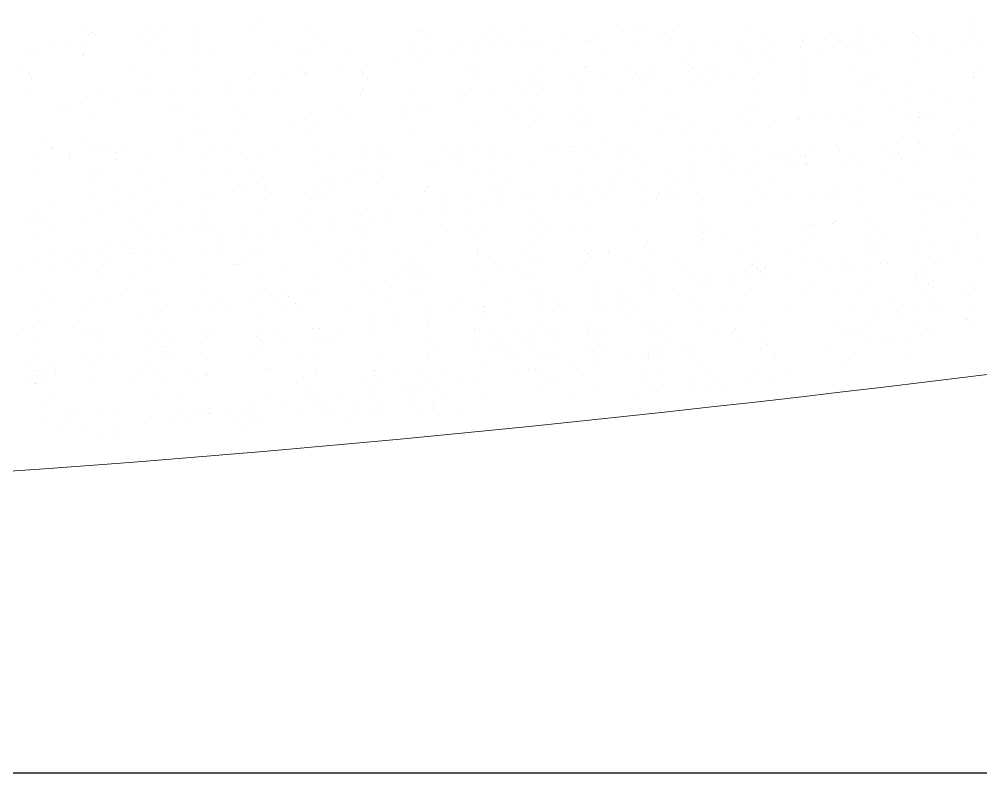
# Model space of a CAD drawing. Header units: millimetres. Extents: x -394 to 6212, y -2458 to 809.
# Drawn here: x 4874.55 to 4897.46, y -2280.17 to -2262.21 of the extents above; entities that cross this region are included whole.
import ezdxf

# ---------------------------------------------------------------- set-up
doc = ezdxf.new("R2010")
doc.units = ezdxf.units.MM
doc.layers.add('2', color=2, linetype='Continuous', lineweight=18, true_color=0xffff00)
doc.layers.add('LAYER2', color=2, linetype='Continuous', lineweight=25)

msp = doc.modelspace()

# ---------------------------------------------------------------- linework, layer by layer
at = {"layer": '2'}
for p, q in [((4880.20217, -2262.22268), (4880.20217, -2262.22268)), ((4890.28872, -2262.33391), (4890.28872, -2262.33391)), ((4897.21419, -2262.2576), (4897.21419, -2262.2576)), ((4897.22671, -2262.33858), (4897.22671, -2262.33858)), ((4876.11266, -2262.35961), (4876.11266, -2262.35961)), ((4876.29698, -2262.52851), (4876.29698, -2262.52851)), ((4877.61711, -2262.45728), (4877.61711, -2262.45728)), ((4878.03091, -2262.50853), (4878.03091, -2262.50853)), ((4878.84389, -2262.4015), (4878.84389, -2262.4015)), ((4880.17309, -2262.44803), (4880.17309, -2262.44803)), ((4881.46104, -2262.49446), (4881.46104, -2262.49446)), ((4881.67754, -2262.5457), (4881.67754, -2262.5457)), ((4884.07863, -2262.46107), (4884.07863, -2262.46107)), ((4884.17454, -2262.4824), (4884.17454, -2262.4824)), ((4885.87808, -2262.42814), (4885.87808, -2262.42814)), ((4886.63672, -2262.47334), (4886.63672, -2262.47334)), ((4888.95522, -2262.50947), (4888.95522, -2262.50947)), ((4889.33761, -2262.37603), (4889.33761, -2262.37603)), ((4889.47573, -2262.44094), (4889.47573, -2262.44094)), ((4889.93851, -2262.51655), (4889.93851, -2262.51655)), ((4891.9552, -2262.34264), (4891.9552, -2262.34264)), ((4893.93996, -2262.55093), (4893.93996, -2262.55093)), ((4894.51329, -2262.35491), (4894.51329, -2262.35491)), ((4895.86843, -2262.5174), (4895.86843, -2262.5174)), ((4897.2748, -2262.56418), (4897.2748, -2262.56418)), ((4875.65155, -2262.78028), (4875.65155, -2262.78028)), ((4876.15212, -2262.75588), (4876.15212, -2262.75588)), ((4876.20206, -2262.57949), (4876.20206, -2262.57949)), ((4877.5104, -2262.57706), (4877.5104, -2262.57706)), ((4877.63958, -2262.766), (4877.63958, -2262.766)), ((4877.80143, -2262.62618), (4877.80143, -2262.62618)), ((4878.76015, -2262.59176), (4878.76015, -2262.59176)), ((4878.7657, -2262.77462), (4878.7657, -2262.77462)), ((4880.75373, -2262.76034), (4880.75373, -2262.76034)), ((4881.87984, -2262.76896), (4881.87984, -2262.76896)), ((4883.86787, -2262.75468), (4883.86787, -2262.75468)), ((4884.35886, -2262.6513), (4884.35886, -2262.6513)), ((4884.99398, -2262.7633), (4884.99398, -2262.7633)), ((4885.43687, -2262.77918), (4885.43687, -2262.77918)), ((4885.67899, -2262.58007), (4885.67899, -2262.58007)), ((4885.86331, -2262.74897), (4885.86331, -2262.74897)), ((4886.0624, -2262.59703), (4886.0624, -2262.59703)), ((4886.78396, -2262.79532), (4886.78396, -2262.79532)), ((4886.98201, -2262.74902), (4886.98201, -2262.74902)), ((4887.59694, -2262.68829), (4887.59694, -2262.68829)), ((4888.05446, -2262.74579), (4888.05446, -2262.74579)), ((4888.10812, -2262.75764), (4888.10812, -2262.75764)), ((4888.23498, -2262.57082), (4888.23498, -2262.57082)), ((4889.73943, -2262.66849), (4889.73943, -2262.66849)), ((4890.09615, -2262.74336), (4890.09615, -2262.74336)), ((4890.61255, -2262.75806), (4890.61255, -2262.75806)), ((4891.22226, -2262.75198), (4891.22226, -2262.75198)), ((4892.23643, -2262.60519), (4892.23643, -2262.60519)), ((4892.42075, -2262.77409), (4892.42075, -2262.77409)), ((4893.21029, -2262.7377), (4893.21029, -2262.7377)), ((4893.31345, -2262.66075), (4893.31345, -2262.66075)), ((4893.74088, -2262.70286), (4893.74088, -2262.70286)), ((4894.12428, -2262.71982), (4894.12428, -2262.71982)), ((4894.33641, -2262.74632), (4894.33641, -2262.74632)), ((4894.50494, -2262.74771), (4894.50494, -2262.74771)), ((4894.53494, -2262.69296), (4894.53494, -2262.69296)), ((4895.05544, -2262.62443), (4895.05544, -2262.62443)), ((4895.91652, -2262.743), (4895.91652, -2262.743)), ((4895.93104, -2262.62737), (4895.93104, -2262.62737)), ((4896.29686, -2262.69361), (4896.29686, -2262.69361)), ((4896.32444, -2262.73204), (4896.32444, -2262.73204)), ((4897.12253, -2262.71432), (4897.12253, -2262.71432)), ((4897.45055, -2262.74066), (4897.45055, -2262.74066)), ((4874.81863, -2262.93144), (4874.81863, -2262.93144)), ((4875.33913, -2262.86291), (4875.33913, -2262.86291)), ((4878.75179, -2262.98456), (4878.75179, -2262.98456)), ((4881.36938, -2262.95117), (4881.36938, -2262.95117)), ((4883.92747, -2262.96344), (4883.92747, -2262.96344)), ((4884.28956, -2263.02333), (4884.28956, -2263.02333)), ((4886.26345, -2262.86385), (4886.26345, -2262.86385)), ((4886.62837, -2262.86614), (4886.62837, -2262.86614)), ((4887.40371, -2263.01767), (4887.40371, -2263.01767)), ((4888.52982, -2263.02629), (4888.52982, -2263.02629)), ((4889.24596, -2262.83275), (4889.24596, -2262.83275)), ((4890.51785, -2263.01201), (4890.51785, -2263.01201)), ((4891.64396, -2263.02063), (4891.64396, -2263.02063)), ((4891.80405, -2262.84502), (4891.80405, -2262.84502)), ((4892.36367, -2262.97881), (4892.36367, -2262.97881)), ((4893.17666, -2262.87178), (4893.17666, -2262.87178)), ((4893.63199, -2263.00635), (4893.63199, -2263.00635)), ((4893.9252, -2262.87176), (4893.9252, -2262.87176)), ((4894.58303, -2262.91856), (4894.58303, -2262.91856)), ((4894.7581, -2263.01497), (4894.7581, -2263.01497)), ((4895.10354, -2262.85003), (4895.10354, -2262.85003)), ((4896.74613, -2263.00069), (4896.74613, -2263.00069)), ((4874.94714, -2263.04031), (4874.94714, -2263.04031)), ((4876.0509, -2263.08187), (4876.0509, -2263.08187)), ((4876.07325, -2263.04893), (4876.07325, -2263.04893)), ((4878.06128, -2263.03465), (4878.06128, -2263.03465)), ((4879.18739, -2263.04327), (4879.18739, -2263.04327)), ((4881.17542, -2263.02899), (4881.17542, -2263.02899)), ((4882.30153, -2263.03761), (4882.30153, -2263.03761)), ((4883.57168, -2263.21823), (4883.57168, -2263.21823)), ((4884.09218, -2263.1497), (4884.09218, -2263.1497)), ((4884.90517, -2263.04267), (4884.90517, -2263.04267)), ((4885.41568, -2263.03195), (4885.41568, -2263.03195)), ((4890.48488, -2263.22616), (4890.48488, -2263.22616)), ((4891.84316, -2263.04734), (4891.84316, -2263.04734)), ((4892.41177, -2263.20441), (4892.41177, -2263.20441)), ((4893.22475, -2263.09738), (4893.22475, -2263.09738)), ((4895.92499, -2263.24684), (4895.92499, -2263.24684)), ((4874.61098, -2263.33496), (4874.61098, -2263.33496)), ((4877.16697, -2263.3257), (4877.16697, -2263.3257)), ((4878.67141, -2263.42337), (4878.67141, -2263.42337)), ((4880.17184, -2263.48369), (4880.17184, -2263.48369)), ((4881.16842, -2263.36008), (4881.16842, -2263.36008)), ((4882.2134, -2263.39705), (4882.2134, -2263.39705)), ((4882.67287, -2263.45774), (4882.67287, -2263.45774)), ((4885.22885, -2263.44849), (4885.22885, -2263.44849)), ((4885.43082, -2263.39865), (4885.43082, -2263.39865)), ((4886.93238, -2263.39423), (4886.93238, -2263.39423)), ((4888.04841, -2263.36527), (4888.04841, -2263.36527)), ((4888.07425, -2263.34616), (4888.07425, -2263.34616)), ((4889.15139, -2263.40172), (4889.15139, -2263.40172)), ((4889.2303, -2263.48287), (4889.2303, -2263.48287)), ((4889.6719, -2263.33319), (4889.6719, -2263.33319)), ((4890.53298, -2263.45176), (4890.53298, -2263.45176)), ((4890.6065, -2263.37753), (4890.6065, -2263.37753)), ((4890.93384, -2263.4286), (4890.93384, -2263.4286)), ((4891.1884, -2263.3405), (4891.1884, -2263.3405)), ((4891.89126, -2263.27293), (4891.89126, -2263.27293)), ((4893.3074, -2263.28023), (4893.3074, -2263.28023)), ((4894.30254, -2263.33484), (4894.30254, -2263.33484)), ((4897.41668, -2263.32918), (4897.41668, -2263.32918)), ((4874.7953, -2263.50385), (4874.7953, -2263.50385)), ((4874.85336, -2263.61439), (4874.85336, -2263.61439)), ((4877.55425, -2263.51708), (4877.55425, -2263.51708)), ((4880.8799, -2263.57261), (4880.8799, -2263.57261)), ((4881.35274, -2263.52897), (4881.35274, -2263.52897)), ((4881.40041, -2263.50408), (4881.40041, -2263.50408)), ((4882.72993, -2263.49596), (4882.72993, -2263.49596)), ((4882.85718, -2263.62664), (4882.85718, -2263.62664)), ((4885.38181, -2263.62047), (4885.38181, -2263.62047)), ((4886.7333, -2263.54616), (4886.7333, -2263.54616)), ((4886.98013, -2263.68757), (4886.98013, -2263.68757)), ((4887.79311, -2263.58054), (4887.79311, -2263.58054)), ((4888.49595, -2263.61481), (4888.49595, -2263.61481)), ((4889.19949, -2263.62731), (4889.19949, -2263.62731)), ((4889.40666, -2263.68338), (4889.40666, -2263.68338)), ((4889.41462, -2263.65176), (4889.41462, -2263.65176)), ((4889.71999, -2263.55879), (4889.71999, -2263.55879)), ((4890.73475, -2263.58053), (4890.73475, -2263.58053)), ((4891.11816, -2263.5975), (4891.11816, -2263.5975)), ((4891.61009, -2263.60915), (4891.61009, -2263.60915)), ((4892.02425, -2263.64999), (4892.02425, -2263.64999)), ((4893.29073, -2263.57128), (4893.29073, -2263.57128)), ((4894.58234, -2263.66226), (4894.58234, -2263.66226)), ((4894.72423, -2263.60349), (4894.72423, -2263.60349)), ((4894.79518, -2263.66895), (4894.79518, -2263.66895)), ((4894.99427, -2263.51702), (4894.99427, -2263.51702)), ((4897.28323, -2263.56495), (4897.28323, -2263.56495)), ((4897.29219, -2263.60566), (4897.29219, -2263.60566)), ((4878.18813, -2263.92698), (4878.18813, -2263.92698)), ((4878.70864, -2263.85846), (4878.70864, -2263.85846)), ((4879.52162, -2263.75143), (4879.52162, -2263.75143)), ((4882.72158, -2263.88876), (4882.72158, -2263.88876)), ((4885.10134, -2263.93492), (4885.10134, -2263.93492)), ((4885.33917, -2263.85537), (4885.33917, -2263.85537)), ((4886.45962, -2263.75609), (4886.45962, -2263.75609)), ((4886.70576, -2263.78069), (4886.70576, -2263.78069)), ((4887.02822, -2263.91317), (4887.02822, -2263.91317)), ((4887.84121, -2263.80613), (4887.84121, -2263.80613)), ((4887.89726, -2263.86764), (4887.89726, -2263.86764)), ((4890.59815, -2263.77033), (4890.59815, -2263.77033)), ((4890.91907, -2263.74943), (4890.91907, -2263.74943)), ((4893.21574, -2263.73695), (4893.21574, -2263.73695)), ((4895.77383, -2263.74922), (4895.77383, -2263.74922)), ((4874.845, -2264.00719), (4874.845, -2264.00719)), ((4876.46524, -2264.00745), (4876.46524, -2264.00745)), ((4876.82985, -2264.1058), (4876.82985, -2264.1058)), ((4877.46259, -2263.9738), (4877.46259, -2263.9738)), ((4877.59135, -2264.01607), (4877.59135, -2264.01607)), ((4879.57939, -2264.00179), (4879.57939, -2264.00179)), ((4880.02068, -2263.98607), (4880.02068, -2263.98607)), ((4880.7055, -2264.01041), (4880.7055, -2264.01041)), ((4882.69353, -2263.99613), (4882.69353, -2263.99613)), ((4883.81964, -2264.00475), (4883.81964, -2264.00475)), ((4885.14943, -2264.16051), (4885.14943, -2264.16051)), ((4885.80767, -2263.99047), (4885.80767, -2263.99047)), ((4886.50771, -2263.98169), (4886.50771, -2263.98169)), ((4886.93378, -2263.99909), (4886.93378, -2263.99909)), ((4888.92181, -2263.98481), (4888.92181, -2263.98481)), ((4890.04792, -2263.99343), (4890.04792, -2263.99343)), ((4892.03595, -2263.97915), (4892.03595, -2263.97915)), ((4893.16206, -2263.98777), (4893.16206, -2263.98777)), ((4895.15009, -2263.97349), (4895.15009, -2263.97349)), ((4896.27621, -2263.98211), (4896.27621, -2263.98211)), ((4896.59426, -2264.09292), (4896.59426, -2264.09292)), ((4875.49636, -2264.28136), (4875.49636, -2264.28136)), ((4875.66529, -2264.30105), (4875.66529, -2264.30105)), ((4876.01687, -2264.21284), (4876.01687, -2264.21284)), ((4878.16229, -2264.23775), (4878.16229, -2264.23775)), ((4879.66674, -2264.33542), (4879.66674, -2264.33542)), ((4882.22272, -2264.32617), (4882.22272, -2264.32617)), ((4883.81594, -2264.33607), (4883.81594, -2264.33607)), ((4884.14162, -2264.38789), (4884.14162, -2264.38789)), ((4884.33645, -2264.26754), (4884.33645, -2264.26754)), ((4886.22417, -2264.36054), (4886.22417, -2264.36054)), ((4886.69971, -2264.40016), (4886.69971, -2264.40016)), ((4887.92771, -2264.30628), (4887.92771, -2264.30628)), ((4889.40061, -2264.30285), (4889.40061, -2264.30285)), ((4891.98814, -2264.3947), (4891.98814, -2264.3947)), ((4892.0182, -2264.26946), (4892.0182, -2264.26946)), ((4894.57629, -2264.28173), (4894.57629, -2264.28173)), ((4895.26076, -2264.26848), (4895.26076, -2264.26848)), ((4895.78127, -2264.19995), (4895.78127, -2264.19995)), ((4897.27718, -2264.18443), (4897.27718, -2264.18443)), ((4876.26505, -2264.50632), (4876.26505, -2264.50632)), ((4878.34661, -2264.40665), (4878.34661, -2264.40665)), ((4878.82314, -2264.51859), (4878.82314, -2264.51859)), ((4879.85106, -2264.50432), (4879.85106, -2264.50432)), ((4881.52403, -2264.42128), (4881.52403, -2264.42128)), ((4881.64468, -2264.62192), (4881.64468, -2264.62192)), ((4882.45766, -2264.51489), (4882.45766, -2264.51489)), ((4883.72717, -2264.42384), (4883.72717, -2264.42384)), ((4886.40849, -2264.52944), (4886.40849, -2264.52944)), ((4886.89991, -2264.58761), (4886.89991, -2264.58761)), ((4887.72862, -2264.45821), (4887.72862, -2264.45821)), ((4887.91294, -2264.62711), (4887.91294, -2264.62711)), ((4888.11203, -2264.47517), (4888.11203, -2264.47517)), ((4890.01405, -2264.58195), (4890.01405, -2264.58195)), ((4890.28461, -2264.44896), (4890.28461, -2264.44896)), ((4891.78906, -2264.54663), (4891.78906, -2264.54663)), ((4892.56899, -2264.62286), (4892.56899, -2264.62286)), ((4893.0895, -2264.55433), (4893.0895, -2264.55433)), ((4893.1282, -2264.57629), (4893.1282, -2264.57629)), ((4893.37644, -2264.58758), (4893.37644, -2264.58758)), ((4893.90248, -2264.4473), (4893.90248, -2264.4473)), ((4894.28606, -2264.48333), (4894.28606, -2264.48333)), ((4895.79051, -2264.581), (4895.79051, -2264.581)), ((4895.98959, -2264.42907), (4895.98959, -2264.42907)), ((4895.99403, -2264.55419), (4895.99403, -2264.55419)), ((4896.17391, -2264.59796), (4896.17391, -2264.59796)), ((4896.24234, -2264.57063), (4896.24234, -2264.57063)), ((4881.12417, -2264.69045), (4881.12417, -2264.69045)), ((4885.49987, -2264.706), (4885.49987, -2264.706)), ((4886.69136, -2264.79296), (4886.69136, -2264.79296)), ((4888.11746, -2264.67262), (4888.11746, -2264.67262)), ((4889.30895, -2264.75957), (4889.30895, -2264.75957)), ((4890.67555, -2264.68489), (4890.67555, -2264.68489)), ((4891.21071, -2264.80168), (4891.21071, -2264.80168)), ((4891.86704, -2264.77184), (4891.86704, -2264.77184)), ((4894.47038, -2264.65223), (4894.47038, -2264.65223)), ((4894.56793, -2264.67453), (4894.56793, -2264.67453)), ((4895.97483, -2264.7499), (4895.97483, -2264.7499)), ((4897.18552, -2264.64114), (4897.18552, -2264.64114)), ((4876.11389, -2265.00869), (4876.11389, -2265.00869)), ((4878.43239, -2265.04483), (4878.43239, -2265.04483)), ((4878.81479, -2264.91139), (4878.81479, -2264.91139)), ((4878.9529, -2264.9763), (4878.9529, -2264.9763)), ((4879.76589, -2264.86927), (4879.76589, -2264.86927)), ((4881.43238, -2264.878), (4881.43238, -2264.878)), ((4883.99047, -2264.89027), (4883.99047, -2264.89027)), ((4889.87722, -2264.97724), (4889.87722, -2264.97724)), ((4890.39773, -2264.90871), (4890.39773, -2264.90871)), ((4896.79042, -2264.98517), (4896.79042, -2264.98517)), ((4875.15616, -2265.11543), (4875.15616, -2265.11543)), ((4875.33307, -2265.27576), (4875.33307, -2265.27576)), ((4875.34048, -2265.28432), (4875.34048, -2265.28432)), ((4876.45918, -2265.28438), (4876.45918, -2265.28438)), ((4876.66061, -2265.2131), (4876.66061, -2265.2131)), ((4877.07411, -2265.22365), (4877.07411, -2265.22365)), ((4878.44721, -2265.2701), (4878.44721, -2265.2701)), ((4879.2166, -2265.20385), (4879.2166, -2265.20385)), ((4879.57332, -2265.27872), (4879.57332, -2265.27872)), ((4880.72105, -2265.30151), (4880.72105, -2265.30151)), ((4881.56136, -2265.26444), (4881.56136, -2265.26444)), ((4882.68747, -2265.27306), (4882.68747, -2265.27306)), ((4883.21805, -2265.23822), (4883.21805, -2265.23822)), ((4884.6755, -2265.25878), (4884.6755, -2265.25878)), ((4885.80161, -2265.2674), (4885.80161, -2265.2674)), ((4887.70595, -2265.26309), (4887.70595, -2265.26309)), ((4887.78964, -2265.25312), (4887.78964, -2265.25312)), ((4888.11141, -2265.29209), (4888.11141, -2265.29209)), ((4888.51894, -2265.15606), (4888.51894, -2265.15606)), ((4888.91575, -2265.26174), (4888.91575, -2265.26174)), ((4888.98202, -2265.27237), (4888.98202, -2265.27237)), ((4890.6695, -2265.30436), (4890.6695, -2265.30436)), ((4890.90378, -2265.24747), (4890.90378, -2265.24747)), ((4892.02989, -2265.25608), (4892.02989, -2265.25608)), ((4892.98347, -2265.30674), (4892.98347, -2265.30674)), ((4893.37039, -2265.20705), (4893.37039, -2265.20705)), ((4894.01792, -2265.24181), (4894.01792, -2265.24181)), ((4895.14403, -2265.25043), (4895.14403, -2265.25043)), ((4895.45693, -2265.16073), (4895.45693, -2265.16073)), ((4895.97744, -2265.0922), (4895.97744, -2265.0922)), ((4895.98798, -2265.17366), (4895.98798, -2265.17366)), ((4896.02554, -2265.3178), (4896.02554, -2265.3178)), ((4896.83852, -2265.21077), (4896.83852, -2265.21077)), ((4897.13206, -2265.23615), (4897.13206, -2265.23615)), ((4874.91635, -2265.54121), (4874.91635, -2265.54121)), ((4875.74062, -2265.39921), (4875.74062, -2265.39921)), ((4875.75477, -2265.54441), (4875.75477, -2265.54441)), ((4876.26113, -2265.33068), (4876.26113, -2265.33068)), ((4876.84493, -2265.38199), (4876.84493, -2265.38199)), ((4877.61724, -2265.4439), (4877.61724, -2265.4439)), ((4878.86891, -2265.53875), (4878.86891, -2265.53875)), ((4879.99502, -2265.54737), (4879.99502, -2265.54737)), ((4880.23483, -2265.41052), (4880.23483, -2265.41052)), ((4881.98305, -2265.53309), (4881.98305, -2265.53309)), ((4882.79292, -2265.42279), (4882.79292, -2265.42279)), ((4883.10916, -2265.54171), (4883.10916, -2265.54171)), ((4883.40237, -2265.40711), (4883.40237, -2265.40711)), ((4884.7225, -2265.33589), (4884.7225, -2265.33589)), ((4884.90682, -2265.50478), (4884.90682, -2265.50478)), ((4885.09719, -2265.52743), (4885.09719, -2265.52743)), ((4885.1059, -2265.35285), (4885.1059, -2265.35285)), ((4885.49382, -2265.32548), (4885.49382, -2265.32548)), ((4885.82717, -2265.51044), (4885.82717, -2265.51044)), ((4886.2233, -2265.53605), (4886.2233, -2265.53605)), ((4887.18545, -2265.33162), (4887.18545, -2265.33162)), ((4887.27848, -2265.32664), (4887.27848, -2265.32664)), ((4888.21133, -2265.52177), (4888.21133, -2265.52177)), ((4888.78293, -2265.4243), (4888.78293, -2265.4243)), ((4889.33745, -2265.53039), (4889.33745, -2265.53039)), ((4891.27993, -2265.36101), (4891.27993, -2265.36101)), ((4891.32548, -2265.51611), (4891.32548, -2265.51611)), ((4891.46425, -2265.5299), (4891.46425, -2265.5299)), ((4892.45159, -2265.52473), (4892.45159, -2265.52473)), ((4892.76516, -2265.5151), (4892.76516, -2265.5151)), ((4892.78438, -2265.45868), (4892.78438, -2265.45868)), ((4893.16779, -2265.47564), (4893.16779, -2265.47564)), ((4893.28567, -2265.44658), (4893.28567, -2265.44658)), ((4894.09865, -2265.33955), (4894.09865, -2265.33955)), ((4894.43962, -2265.51046), (4894.43962, -2265.51046)), ((4895.34037, -2265.44943), (4895.34037, -2265.44943)), ((4895.50503, -2265.38632), (4895.50503, -2265.38632)), ((4895.56573, -2265.51908), (4895.56573, -2265.51908)), ((4896.84481, -2265.54709), (4896.84481, -2265.54709)), ((4897.0439, -2265.39516), (4897.0439, -2265.39516)), ((4897.34622, -2265.49178), (4897.34622, -2265.49178)), ((4876.88088, -2265.55303), (4876.88088, -2265.55303)), ((4881.59308, -2265.72863), (4881.59308, -2265.72863)), ((4884.21067, -2265.69524), (4884.21067, -2265.69524)), ((4884.49367, -2265.68599), (4884.49367, -2265.68599)), ((4885.01418, -2265.61747), (4885.01418, -2265.61747)), ((4886.76876, -2265.70751), (4886.76876, -2265.70751)), ((4889.46965, -2265.6102), (4889.46965, -2265.6102)), ((4890.66114, -2265.69716), (4890.66114, -2265.69716)), ((4891.40688, -2265.69393), (4891.40688, -2265.69393)), ((4892.08724, -2265.57682), (4892.08724, -2265.57682)), ((4892.81325, -2265.7407), (4892.81325, -2265.7407)), ((4892.9687, -2265.62757), (4892.9687, -2265.62757)), ((4893.27873, -2265.66377), (4893.27873, -2265.66377)), ((4893.33376, -2265.67218), (4893.33376, -2265.67218)), ((4894.14675, -2265.56514), (4894.14675, -2265.56514)), ((4894.64533, -2265.58908), (4894.64533, -2265.58908)), ((4895.83682, -2265.67604), (4895.83682, -2265.67604)), ((4874.908, -2265.93401), (4874.908, -2265.93401)), ((4876.33409, -2265.81367), (4876.33409, -2265.81367)), ((4876.42531, -2265.8729), (4876.42531, -2265.8729)), ((4877.52559, -2265.90062), (4877.52559, -2265.90062)), ((4878.89218, -2265.82594), (4878.89218, -2265.82594)), ((4879.53946, -2265.86724), (4879.53946, -2265.86724)), ((4880.08368, -2265.91289), (4880.08368, -2265.91289)), ((4882.32241, -2265.97185), (4882.32241, -2265.97185)), ((4882.6536, -2265.86158), (4882.6536, -2265.86158)), ((4882.78457, -2265.81558), (4882.78457, -2265.81558)), ((4883.13539, -2265.86482), (4883.13539, -2265.86482)), ((4885.40216, -2265.7822), (4885.40216, -2265.7822)), ((4885.76774, -2265.85592), (4885.76774, -2265.85592)), ((4887.96025, -2265.79447), (4887.96025, -2265.79447)), ((4888.88188, -2265.85026), (4888.88188, -2265.85026)), ((4890.07339, -2265.86948), (4890.07339, -2265.86948)), ((4890.59389, -2265.80096), (4890.59389, -2265.80096)), ((4891.45497, -2265.91952), (4891.45497, -2265.91952)), ((4891.99602, -2265.8446), (4891.99602, -2265.8446)), ((4895.11017, -2265.83894), (4895.11017, -2265.83894)), ((4876.21047, -2266.08152), (4876.21047, -2266.08152)), ((4876.84701, -2266.14155), (4876.84701, -2266.14155)), ((4877.71492, -2266.17919), (4877.71492, -2266.17919)), ((4877.91401, -2266.02726), (4877.91401, -2266.02726)), ((4879.96115, -2266.13589), (4879.96115, -2266.13589)), ((4880.21192, -2266.11589), (4880.21192, -2266.11589)), ((4880.44362, -2266.21919), (4880.44362, -2266.21919)), ((4881.71637, -2266.21356), (4881.71637, -2266.21356)), ((4881.8019, -2266.04037), (4881.8019, -2266.04037)), ((4881.91546, -2266.06163), (4881.91546, -2266.06163)), ((4882.09978, -2266.23053), (4882.09978, -2266.23053)), ((4883.07529, -2266.13023), (4883.07529, -2266.13023)), ((4884.27235, -2266.20431), (4884.27235, -2266.20431)), ((4885.97589, -2266.15005), (4885.97589, -2266.15005)), ((4886.18944, -2266.12457), (4886.18944, -2266.12457)), ((4887.38161, -2266.22386), (4887.38161, -2266.22386)), ((4887.90212, -2266.15534), (4887.90212, -2266.15534)), ((4888.71511, -2266.0483), (4888.71511, -2266.0483)), ((4889.30358, -2266.11891), (4889.30358, -2266.11891)), ((4889.4636, -2266.22968), (4889.4636, -2266.22968)), ((4889.97734, -2266.18442), (4889.97734, -2266.18442)), ((4890.12148, -2266.09508), (4890.12148, -2266.09508)), ((4890.64199, -2266.02655), (4890.64199, -2266.02655)), ((4892.08119, -2266.19629), (4892.08119, -2266.19629)), ((4892.41772, -2266.11325), (4892.41772, -2266.11325)), ((4894.63928, -2266.20856), (4894.63928, -2266.20856)), ((4895.53186, -2266.10759), (4895.53186, -2266.10759)), ((4897.34017, -2266.11125), (4897.34017, -2266.11125)), ((4876.32804, -2266.43314), (4876.32804, -2266.43314)), ((4878.88613, -2266.44541), (4878.88613, -2266.44541)), ((4879.11013, -2266.39475), (4879.11013, -2266.39475)), ((4879.63064, -2266.32623), (4879.63064, -2266.32623)), ((4880.39624, -2266.28479), (4880.39624, -2266.28479)), ((4881.58703, -2266.3481), (4881.58703, -2266.3481)), ((4881.90069, -2266.38246), (4881.90069, -2266.38246)), ((4884.20462, -2266.31471), (4884.20462, -2266.31471)), ((4885.7768, -2266.30198), (4885.7768, -2266.30198)), ((4886.02333, -2266.40268), (4886.02333, -2266.40268)), ((4886.76271, -2266.32698), (4886.76271, -2266.32698)), ((4887.42971, -2266.44946), (4887.42971, -2266.44946)), ((4887.95022, -2266.38093), (4887.95022, -2266.38093)), ((4888.27381, -2266.23868), (4888.27381, -2266.23868)), ((4888.45813, -2266.40758), (4888.45813, -2266.40758)), ((4888.7632, -2266.2739), (4888.7632, -2266.2739)), ((4889.77825, -2266.33635), (4889.77825, -2266.33635)), ((4890.16166, -2266.35332), (4890.16166, -2266.35332)), ((4892.33424, -2266.3271), (4892.33424, -2266.3271)), ((4893.83869, -2266.42477), (4893.83869, -2266.42477)), ((4894.03777, -2266.27284), (4894.03777, -2266.27284)), ((4896.33569, -2266.36147), (4896.33569, -2266.36147)), ((4875.28484, -2266.52583), (4875.28484, -2266.52583)), ((4876.93886, -2266.6806), (4876.93886, -2266.6806)), ((4877.27287, -2266.51155), (4877.27287, -2266.51155)), ((4877.75185, -2266.57357), (4877.75185, -2266.57357)), ((4878.39898, -2266.52017), (4878.39898, -2266.52017)), ((4880.38701, -2266.50589), (4880.38701, -2266.50589)), ((4881.51312, -2266.51451), (4881.51312, -2266.51451)), ((4883.50116, -2266.50023), (4883.50116, -2266.50023)), ((4884.62727, -2266.50885), (4884.62727, -2266.50885)), ((4884.68984, -2266.57824), (4884.68984, -2266.57824)), ((4885.21035, -2266.50971), (4885.21035, -2266.50971)), ((4885.56286, -2266.63283), (4885.56286, -2266.63283)), ((4886.07143, -2266.62828), (4886.07143, -2266.62828)), ((4886.6153, -2266.49457), (4886.6153, -2266.49457)), ((4887.74141, -2266.50319), (4887.74141, -2266.50319)), ((4888.18045, -2266.59944), (4888.18045, -2266.59944)), ((4889.37194, -2266.6864), (4889.37194, -2266.6864)), ((4889.72944, -2266.48891), (4889.72944, -2266.48891)), ((4889.96257, -2266.50525), (4889.96257, -2266.50525)), ((4890.73854, -2266.61171), (4890.73854, -2266.61171)), ((4890.85555, -2266.49753), (4890.85555, -2266.49753)), ((4892.84358, -2266.48325), (4892.84358, -2266.48325)), ((4893.43943, -2266.5144), (4893.43943, -2266.5144)), ((4893.96969, -2266.49187), (4893.96969, -2266.49187)), ((4894.63093, -2266.60136), (4894.63093, -2266.60136)), ((4895.95772, -2266.4776), (4895.95772, -2266.4776)), ((4896.05702, -2266.48101), (4896.05702, -2266.48101)), ((4896.52001, -2266.53037), (4896.52001, -2266.53037)), ((4896.70327, -2266.66772), (4896.70327, -2266.66772)), ((4897.08383, -2266.48621), (4897.08383, -2266.48621)), ((4897.24852, -2266.56797), (4897.24852, -2266.56797)), ((4874.90788, -2266.90493), (4874.90788, -2266.90493)), ((4874.98539, -2266.84856), (4874.98539, -2266.84856)), ((4876.41835, -2266.74913), (4876.41835, -2266.74913)), ((4877.68629, -2266.75126), (4877.68629, -2266.75126)), ((4878.87778, -2266.83821), (4878.87778, -2266.83821)), ((4880.30388, -2266.71787), (4880.30388, -2266.71787)), ((4881.49537, -2266.80482), (4881.49537, -2266.80482)), ((4882.51858, -2266.86409), (4882.51858, -2266.86409)), ((4882.86197, -2266.73014), (4882.86197, -2266.73014)), ((4883.33156, -2266.75706), (4883.33156, -2266.75706)), ((4884.05346, -2266.81709), (4884.05346, -2266.81709)), ((4884.73794, -2266.80384), (4884.73794, -2266.80384)), ((4885.25844, -2266.73531), (4885.25844, -2266.73531)), ((4886.75435, -2266.71978), (4886.75435, -2266.71978)), ((4891.93003, -2266.69866), (4891.93003, -2266.69866)), ((4894.82448, -2266.91507), (4894.82448, -2266.91507)), ((4896.18276, -2266.73625), (4896.18276, -2266.73625)), ((4874.70879, -2267.05687), (4874.70879, -2267.05687)), ((4875.06007, -2266.92795), (4875.06007, -2266.92795)), ((4875.25097, -2267.11435), (4875.25097, -2267.11435)), ((4876.17689, -2266.93552), (4876.17689, -2266.93552)), ((4877.2058, -2266.99357), (4877.2058, -2266.99357)), ((4878.36511, -2267.10869), (4878.36511, -2267.10869)), ((4878.71024, -2267.09124), (4878.71024, -2267.09124)), ((4878.90933, -2266.9393), (4878.90933, -2266.9393)), ((4879.09365, -2267.1082), (4879.09365, -2267.1082)), ((4880.63979, -2267.11144), (4880.63979, -2267.11144)), ((4881.26623, -2267.08199), (4881.26623, -2267.08199)), ((4881.47926, -2267.10303), (4881.47926, -2267.10303)), ((4881.99807, -2266.93262), (4881.99807, -2266.93262)), ((4882.56667, -2267.08969), (4882.56667, -2267.08969)), ((4882.96976, -2267.02772), (4882.96976, -2267.02772)), ((4883.37966, -2266.98266), (4883.37966, -2266.98266)), ((4884.5934, -2267.09737), (4884.5934, -2267.09737)), ((4885.26768, -2267.11636), (4885.26768, -2267.11636)), ((4886.97121, -2267.06209), (4886.97121, -2267.06209)), ((4887.70754, -2267.09171), (4887.70754, -2267.09171)), ((4890.82168, -2267.08605), (4890.82168, -2267.08605)), ((4891.03165, -2267.15051), (4891.03165, -2267.15051)), ((4893.43338, -2267.13387), (4893.43338, -2267.13387)), ((4893.49099, -2267.09063), (4893.49099, -2267.09063)), ((4893.93582, -2267.08039), (4893.93582, -2267.08039)), ((4894.0115, -2267.0221), (4894.0115, -2267.0221)), ((4896.05098, -2267.10049), (4896.05098, -2267.10049)), ((4897.04997, -2267.07473), (4897.04997, -2267.07473)), ((4877.39011, -2267.16247), (4877.39011, -2267.16247)), ((4877.68024, -2267.37073), (4877.68024, -2267.37073)), ((4878.89456, -2267.26013), (4878.89456, -2267.26013)), ((4879.30629, -2267.287), (4879.30629, -2267.287)), ((4879.8268, -2267.21847), (4879.8268, -2267.21847)), ((4880.29783, -2267.33734), (4880.29783, -2267.33734)), ((4880.68788, -2267.33704), (4880.68788, -2267.33704)), ((4882.04616, -2267.15822), (4882.04616, -2267.15822)), ((4882.77068, -2267.17966), (4882.77068, -2267.17966)), ((4882.85592, -2267.34961), (4882.85592, -2267.34961)), ((4885.452, -2267.28526), (4885.452, -2267.28526)), ((4885.55681, -2267.2523), (4885.55681, -2267.2523)), ((4886.77213, -2267.21403), (4886.77213, -2267.21403)), ((4887.15553, -2267.23099), (4887.15553, -2267.23099)), ((4888.1744, -2267.21891), (4888.1744, -2267.21891)), ((4889.32811, -2267.20478), (4889.32811, -2267.20478)), ((4890.73249, -2267.23118), (4890.73249, -2267.23118)), ((4890.83256, -2267.30244), (4890.83256, -2267.30244)), ((4891.31972, -2267.37648), (4891.31972, -2267.37648)), ((4892.13271, -2267.26945), (4892.13271, -2267.26945)), ((4893.32956, -2267.23915), (4893.32956, -2267.23915)), ((4894.83401, -2267.33682), (4894.83401, -2267.33682)), ((4895.0331, -2267.18488), (4895.0331, -2267.18488)), ((4895.21742, -2267.35378), (4895.21742, -2267.35378)), ((4897.39, -2267.32757), (4897.39, -2267.32757)), ((4874.97934, -2267.46804), (4874.97934, -2267.46804)), ((4877.13503, -2267.57285), (4877.13503, -2267.57285)), ((4877.94802, -2267.46582), (4877.94802, -2267.46582)), ((4879.35439, -2267.5126), (4879.35439, -2267.5126)), ((4879.8749, -2267.44407), (4879.8749, -2267.44407)), ((4886.95645, -2267.38292), (4886.95645, -2267.38292)), ((4889.53264, -2267.53703), (4889.53264, -2267.53703)), ((4890.79921, -2267.445), (4890.79921, -2267.445)), ((4892.15023, -2267.50364), (4892.15023, -2267.50364)), ((4893.34173, -2267.59059), (4893.34173, -2267.59059)), ((4893.51388, -2267.40804), (4893.51388, -2267.40804)), ((4894.70832, -2267.51591), (4894.70832, -2267.51591)), ((4895.01833, -2267.50571), (4895.01833, -2267.50571)), ((4895.89982, -2267.60286), (4895.89982, -2267.60286)), ((4896.89944, -2267.55997), (4896.89944, -2267.55997)), ((4897.40922, -2267.4186), (4897.40922, -2267.4186)), ((4875.25624, -2267.8202), (4875.25624, -2267.8202)), ((4875.9032, -2267.81698), (4875.9032, -2267.81698)), ((4876.1407, -2267.77986), (4876.1407, -2267.77986)), ((4876.39709, -2267.74049), (4876.39709, -2267.74049)), ((4876.61452, -2267.64138), (4876.61452, -2267.64138)), ((4877.18313, -2267.79845), (4877.18313, -2267.79845)), ((4877.26681, -2267.78848), (4877.26681, -2267.78848)), ((4877.58858, -2267.82745), (4877.58858, -2267.82745)), ((4877.99611, -2267.69142), (4877.99611, -2267.69142)), ((4878.95518, -2267.75276), (4878.95518, -2267.75276)), ((4879.25484, -2267.7742), (4879.25484, -2267.7742)), ((4880.14667, -2267.83972), (4880.14667, -2267.83972)), ((4880.38095, -2267.78282), (4880.38095, -2267.78282)), ((4881.65607, -2267.65545), (4881.65607, -2267.65545)), ((4882.36898, -2267.76854), (4882.36898, -2267.76854)), ((4882.84756, -2267.74241), (4882.84756, -2267.74241)), ((4883.49509, -2267.77716), (4883.49509, -2267.77716)), ((4884.27366, -2267.62207), (4884.27366, -2267.62207)), ((4885.46515, -2267.70902), (4885.46515, -2267.70902)), ((4885.48313, -2267.76289), (4885.48313, -2267.76289)), ((4886.60924, -2267.77151), (4886.60924, -2267.77151)), ((4886.83175, -2267.63434), (4886.83175, -2267.63434)), ((4888.02324, -2267.72129), (4888.02324, -2267.72129)), ((4888.10744, -2267.79938), (4888.10744, -2267.79938)), ((4888.59727, -2267.75723), (4888.59727, -2267.75723)), ((4888.62795, -2267.73086), (4888.62795, -2267.73086)), ((4889.44093, -2267.62383), (4889.44093, -2267.62383)), ((4889.72338, -2267.76585), (4889.72338, -2267.76585)), ((4890.72414, -2267.62398), (4890.72414, -2267.62398)), ((4891.71141, -2267.75157), (4891.71141, -2267.75157)), ((4892.83752, -2267.76019), (4892.83752, -2267.76019)), ((4894.82555, -2267.74591), (4894.82555, -2267.74591)), ((4895.02065, -2267.80731), (4895.02065, -2267.80731)), ((4895.95166, -2267.75453), (4895.95166, -2267.75453)), ((4896.37893, -2267.62849), (4896.37893, -2267.62849)), ((4896.94753, -2267.78556), (4896.94753, -2267.78556)), ((4874.57436, -2268.06279), (4874.57436, -2268.06279)), ((4874.97099, -2267.86084), (4874.97099, -2267.86084)), ((4875.30434, -2268.04579), (4875.30434, -2268.04579)), ((4875.70412, -2267.96891), (4875.70412, -2267.96891)), ((4876.08752, -2267.98588), (4876.08752, -2267.98588)), ((4876.5624, -2268.04851), (4876.5624, -2268.04851)), ((4876.66262, -2267.86697), (4876.66262, -2267.86697)), ((4877.68851, -2268.05713), (4877.68851, -2268.05713)), ((4878.2601, -2267.95966), (4878.2601, -2267.95966)), ((4879.67654, -2268.04285), (4879.67654, -2268.04285)), ((4879.76455, -2268.05733), (4879.76455, -2268.05733)), ((4879.96364, -2267.9054), (4879.96364, -2267.9054)), ((4880.80265, -2268.05147), (4880.80265, -2268.05147)), ((4882.26155, -2267.99403), (4882.26155, -2267.99403)), ((4882.79068, -2268.03719), (4882.79068, -2268.03719)), ((4883.91679, -2268.04581), (4883.91679, -2268.04581)), ((4883.96509, -2267.93977), (4883.96509, -2267.93977)), ((4885.90482, -2268.03154), (4885.90482, -2268.03154)), ((4886.74916, -2267.9782), (4886.74916, -2267.9782)), ((4887.03093, -2268.04015), (4887.03093, -2268.04015)), ((4888.02552, -2268.02819), (4888.02552, -2268.02819)), ((4889.01896, -2268.02588), (4889.01896, -2268.02588)), ((4890.14507, -2268.0345), (4890.14507, -2268.0345)), ((4892.02697, -2268.06256), (4892.02697, -2268.06256)), ((4892.1331, -2268.02022), (4892.1331, -2268.02022)), ((4893.25922, -2268.02884), (4893.25922, -2268.02884)), ((4893.68715, -2267.98287), (4893.68715, -2267.98287)), ((4894.20766, -2267.91435), (4894.20766, -2267.91435)), ((4895.06874, -2268.03291), (4895.06874, -2268.03291)), ((4895.24725, -2268.01456), (4895.24725, -2268.01456)), ((4896.37336, -2268.02318), (4896.37336, -2268.02318)), ((4896.42702, -2267.85409), (4896.42702, -2267.85409)), ((4897.40317, -2268.03807), (4897.40317, -2268.03807)), ((4875.88844, -2268.13781), (4875.88844, -2268.13781)), ((4881.65002, -2268.27493), (4881.65002, -2268.27493)), ((4882.44587, -2268.16293), (4882.44587, -2268.16293)), ((4883.766, -2268.0917), (4883.766, -2268.0917)), ((4883.95032, -2268.2606), (4883.95032, -2268.2606)), ((4884.14941, -2268.10867), (4884.14941, -2268.10867)), ((4884.26761, -2268.24154), (4884.26761, -2268.24154)), ((4885.41567, -2268.15376), (4885.41567, -2268.15376)), ((4885.93618, -2268.08524), (4885.93618, -2268.08524)), ((4886.32199, -2268.08245), (4886.32199, -2268.08245)), ((4886.8257, -2268.25381), (4886.8257, -2268.25381)), ((4887.82643, -2268.18012), (4887.82643, -2268.18012)), ((4889.52659, -2268.1565), (4889.52659, -2268.1565)), ((4890.32344, -2268.11682), (4890.32344, -2268.11682)), ((4890.50776, -2268.28572), (4890.50776, -2268.28572)), ((4891.51589, -2268.26872), (4891.51589, -2268.26872)), ((4891.82788, -2268.21449), (4891.82788, -2268.21449)), ((4892.14419, -2268.12311), (4892.14419, -2268.12311)), ((4892.21129, -2268.23146), (4892.21129, -2268.23146)), ((4892.32888, -2268.16169), (4892.32888, -2268.16169)), ((4893.73525, -2268.20847), (4893.73525, -2268.20847)), ((4894.25576, -2268.13994), (4894.25576, -2268.13994)), ((4894.38387, -2268.20524), (4894.38387, -2268.20524)), ((4894.70227, -2268.13538), (4894.70227, -2268.13538)), ((4896.0874, -2268.15098), (4896.0874, -2268.15098)), ((4876.39104, -2268.35997), (4876.39104, -2268.35997)), ((4877.23294, -2268.377), (4877.23294, -2268.377)), ((4878.94913, -2268.37223), (4878.94913, -2268.37223)), ((4880.34708, -2268.37134), (4880.34708, -2268.37134)), ((4882.7239, -2268.50814), (4882.7239, -2268.50814)), ((4883.2444, -2268.43961), (4883.2444, -2268.43961)), ((4883.46123, -2268.36568), (4883.46123, -2268.36568)), ((4884.05739, -2268.33258), (4884.05739, -2268.33258)), ((4886.57537, -2268.36002), (4886.57537, -2268.36002)), ((4888.24344, -2268.52626), (4888.24344, -2268.52626)), ((4889.6371, -2268.51607), (4889.6371, -2268.51607)), ((4889.68951, -2268.35436), (4889.68951, -2268.35436)), ((4890.99538, -2268.33725), (4890.99538, -2268.33725)), ((4891.56399, -2268.49432), (4891.56399, -2268.49432)), ((4892.0122, -2268.38339), (4892.0122, -2268.38339)), ((4892.37697, -2268.38729), (4892.37697, -2268.38729)), ((4892.80365, -2268.3487), (4892.80365, -2268.3487)), ((4893.50243, -2268.44123), (4893.50243, -2268.44123)), ((4895.88832, -2268.30291), (4895.88832, -2268.30291)), ((4895.91779, -2268.34305), (4895.91779, -2268.34305)), ((4896.12002, -2268.40784), (4896.12002, -2268.40784)), ((4897.31151, -2268.49479), (4897.31151, -2268.49479)), ((4877.65464, -2268.64565), (4877.65464, -2268.64565)), ((4877.74928, -2268.67808), (4877.74928, -2268.67808)), ((4880.36687, -2268.64469), (4880.36687, -2268.64469)), ((4880.76878, -2268.63999), (4880.76878, -2268.63999)), ((4881.36562, -2268.68696), (4881.36562, -2268.68696)), ((4881.55836, -2268.73165), (4881.55836, -2268.73165)), ((4882.92496, -2268.65696), (4882.92496, -2268.65696)), ((4883.88292, -2268.63433), (4883.88292, -2268.63433)), ((4884.11645, -2268.74392), (4884.11645, -2268.74392)), ((4885.62585, -2268.55965), (4885.62585, -2268.55965)), ((4886.81735, -2268.64661), (4886.81735, -2268.64661)), ((4886.99706, -2268.62867), (4886.99706, -2268.62867)), ((4888.30361, -2268.69163), (4888.30361, -2268.69163)), ((4888.82412, -2268.6231), (4888.82412, -2268.6231)), ((4889.43494, -2268.61322), (4889.43494, -2268.61322)), ((4889.6852, -2268.74167), (4889.6852, -2268.74167)), ((4890.11121, -2268.62301), (4890.11121, -2268.62301)), ((4890.80153, -2268.53853), (4890.80153, -2268.53853)), ((4891.04348, -2268.56285), (4891.04348, -2268.56285)), ((4891.99303, -2268.62549), (4891.99303, -2268.62549)), ((4893.22535, -2268.61735), (4893.22535, -2268.61735)), ((4894.55179, -2268.62067), (4894.55179, -2268.62067)), ((4894.69392, -2268.52818), (4894.69392, -2268.52818)), ((4895.91839, -2268.54599), (4895.91839, -2268.54599)), ((4896.2284, -2268.53579), (4896.2284, -2268.53579)), ((4896.33949, -2268.6117), (4896.33949, -2268.6117)), ((4897.10988, -2268.63294), (4897.10988, -2268.63294)), ((4875.04839, -2268.77539), (4875.04839, -2268.77539)), ((4875.25398, -2268.83734), (4875.25398, -2268.83734)), ((4876.23988, -2268.86234), (4876.23988, -2268.86234)), ((4876.75842, -2268.93501), (4876.75842, -2268.93501)), ((4876.95751, -2268.78307), (4876.95751, -2268.78307)), ((4878.94077, -2268.76503), (4878.94077, -2268.76503)), ((4879.25543, -2268.87171), (4879.25543, -2268.87171)), ((4880.03212, -2268.86252), (4880.03212, -2268.86252)), ((4880.55263, -2268.79399), (4880.55263, -2268.79399)), ((4880.75987, -2268.96938), (4880.75987, -2268.96938)), ((4880.95896, -2268.81744), (4880.95896, -2268.81744)), ((4883.31586, -2268.96013), (4883.31586, -2268.96013)), ((4885.01939, -2268.90586), (4885.01939, -2268.90586)), ((4886.13234, -2268.97748), (4886.13234, -2268.97748)), ((4886.94533, -2268.87045), (4886.94533, -2268.87045)), ((4888.3517, -2268.91723), (4888.3517, -2268.91723)), ((4888.87221, -2268.8487), (4888.87221, -2268.8487)), ((4889.02084, -2268.94023), (4889.02084, -2268.94023)), ((4894.04759, -2268.79027), (4894.04759, -2268.79027)), ((4895.41773, -2268.94443), (4895.41773, -2268.94443)), ((4896.03562, -2268.77599), (4896.03562, -2268.77599)), ((4896.23071, -2268.83739), (4896.23071, -2268.83739)), ((4897.16173, -2268.78461), (4897.16173, -2268.78461)), ((4874.96636, -2269.02131), (4874.96636, -2269.02131)), ((4876.09247, -2269.02993), (4876.09247, -2269.02993)), ((4877.86086, -2269.14837), (4877.86086, -2269.14837)), ((4878.0805, -2269.01565), (4878.0805, -2269.01565)), ((4878.67384, -2269.04134), (4878.67384, -2269.04134)), ((4879.20661, -2269.02427), (4879.20661, -2269.02427)), ((4879.43975, -2269.04061), (4879.43975, -2269.04061)), ((4880.94419, -2269.13828), (4880.94419, -2269.13828)), ((4881.14328, -2268.98634), (4881.14328, -2268.98634)), ((4881.19464, -2269.00999), (4881.19464, -2269.00999)), ((4882.32075, -2269.01861), (4882.32075, -2269.01861)), ((4884.30878, -2269.00433), (4884.30878, -2269.00433)), ((4884.82031, -2269.0578), (4884.82031, -2269.0578)), ((4885.4349, -2269.01295), (4885.4349, -2269.01295)), ((4885.61184, -2269.04601), (4885.61184, -2269.04601)), ((4885.6198, -2269.17913), (4885.6198, -2269.17913)), ((4886.18044, -2269.20308), (4886.18044, -2269.20308)), ((4886.99343, -2269.09605), (4886.99343, -2269.09605)), ((4887.31731, -2268.9945), (4887.31731, -2268.9945)), ((4887.42293, -2268.99867), (4887.42293, -2268.99867)), ((4887.50163, -2269.1634), (4887.50163, -2269.1634)), ((4888.23739, -2269.14574), (4888.23739, -2269.14574)), ((4888.54904, -2269.00729), (4888.54904, -2269.00729)), ((4888.82176, -2269.09217), (4888.82176, -2269.09217)), ((4889.20516, -2269.10913), (4889.20516, -2269.10913)), ((4890.53707, -2268.99302), (4890.53707, -2268.99302)), ((4890.79548, -2269.15801), (4890.79548, -2269.15801)), ((4891.37774, -2269.08292), (4891.37774, -2269.08292)), ((4891.66318, -2269.00164), (4891.66318, -2269.00164)), ((4892.88219, -2269.18059), (4892.88219, -2269.18059)), ((4894.46928, -2269.05892), (4894.46928, -2269.05892)), ((4894.89722, -2269.01295), (4894.89722, -2269.01295)), ((4895.46582, -2269.17002), (4895.46582, -2269.17002)), ((4895.91234, -2269.16546), (4895.91234, -2269.16546)), ((4896.27881, -2269.06299), (4896.27881, -2269.06299)), ((4896.45731, -2269.04464), (4896.45731, -2269.04464)), ((4897.29747, -2269.18106), (4897.29747, -2269.18106)), ((4875.04234, -2269.39486), (4875.04234, -2269.39486)), ((4875.98207, -2269.39572), (4875.98207, -2269.39572)), ((4877.34035, -2269.2169), (4877.34035, -2269.2169)), ((4877.74323, -2269.29755), (4877.74323, -2269.29755)), ((4880.36082, -2269.26416), (4880.36082, -2269.26416)), ((4882.91891, -2269.27643), (4882.91891, -2269.27643)), ((4882.92006, -2269.40039), (4882.92006, -2269.40039)), ((4883.44057, -2269.33186), (4883.44057, -2269.33186)), ((4884.25356, -2269.22483), (4884.25356, -2269.22483)), ((4885.65993, -2269.27161), (4885.65993, -2269.27161)), ((4889.00608, -2269.26106), (4889.00608, -2269.26106)), ((4892.21323, -2269.43046), (4892.21323, -2269.43046)), ((4894.01372, -2269.37878), (4894.01372, -2269.37878)), ((4894.94532, -2269.23855), (4894.94532, -2269.23855)), ((4895.59393, -2269.23532), (4895.59393, -2269.23532)), ((4897.09838, -2269.33299), (4897.09838, -2269.33299)), ((4897.12786, -2269.37313), (4897.12786, -2269.37313)), ((4897.33008, -2269.43792), (4897.33008, -2269.43792)), ((4874.64858, -2269.57128), (4874.64858, -2269.57128)), ((4875.16909, -2269.50275), (4875.16909, -2269.50275)), ((4876.0586, -2269.61845), (4876.0586, -2269.61845)), ((4876.46008, -2269.66732), (4876.46008, -2269.66732)), ((4879.17274, -2269.61279), (4879.17274, -2269.61279)), ((4881.56178, -2269.57921), (4881.56178, -2269.57921)), ((4881.71906, -2269.58228), (4881.71906, -2269.58228)), ((4882.28688, -2269.60713), (4882.28688, -2269.60713)), ((4882.91056, -2269.66923), (4882.91056, -2269.66923)), ((4882.96816, -2269.62598), (4882.96816, -2269.62598)), ((4883.48867, -2269.55746), (4883.48867, -2269.55746)), ((4884.30165, -2269.45043), (4884.30165, -2269.45043)), ((4884.33665, -2269.54889), (4884.33665, -2269.54889)), ((4885.40103, -2269.60147), (4885.40103, -2269.60147)), ((4885.52815, -2269.63584), (4885.52815, -2269.63584)), ((4886.89474, -2269.56116), (4886.89474, -2269.56116)), ((4887.1704, -2269.66704), (4887.1704, -2269.66704)), ((4887.26701, -2269.6243), (4887.26701, -2269.6243)), ((4888.07999, -2269.51727), (4888.07999, -2269.51727)), ((4888.08624, -2269.64811), (4888.08624, -2269.64811)), ((4888.51517, -2269.59581), (4888.51517, -2269.59581)), ((4889.48637, -2269.56405), (4889.48637, -2269.56405)), ((4889.59564, -2269.46385), (4889.59564, -2269.46385)), ((4889.8713, -2269.56973), (4889.8713, -2269.56973)), ((4890.00687, -2269.49552), (4890.00687, -2269.49552)), ((4890.78713, -2269.55081), (4890.78713, -2269.55081)), ((4891.06279, -2269.65668), (4891.06279, -2269.65668)), ((4891.62931, -2269.59015), (4891.62931, -2269.59015)), ((4894.43541, -2269.64743), (4894.43541, -2269.64743)), ((4894.71249, -2269.47131), (4894.71249, -2269.47131)), ((4895.90399, -2269.55826), (4895.90399, -2269.55826)), ((4875.03398, -2269.78766), (4875.03398, -2269.78766)), ((4876.2493, -2269.74938), (4876.2493, -2269.74938)), ((4877.65157, -2269.75427), (4877.65157, -2269.75427)), ((4877.75375, -2269.84705), (4877.75375, -2269.84705)), ((4877.95283, -2269.69512), (4877.95283, -2269.69512)), ((4878.13715, -2269.86402), (4878.13715, -2269.86402)), ((4879.01817, -2269.67959), (4879.01817, -2269.67959)), ((4880.20966, -2269.76654), (4880.20966, -2269.76654)), ((4880.22829, -2269.75477), (4880.22829, -2269.75477)), ((4880.30973, -2269.8378), (4880.30973, -2269.8378)), ((4880.7488, -2269.68624), (4880.7488, -2269.68624)), ((4881.60988, -2269.8048), (4881.60988, -2269.8048)), ((4882.01327, -2269.78354), (4882.01327, -2269.78354)), ((4884.31118, -2269.87217), (4884.31118, -2269.87217)), ((4885.38822, -2269.87165), (4885.38822, -2269.87165)), ((4885.80381, -2269.74172), (4885.80381, -2269.74172)), ((4886.01472, -2269.81791), (4886.01472, -2269.81791)), ((4886.45519, -2269.69611), (4886.45519, -2269.69611)), ((4886.7465, -2269.69283), (4886.7465, -2269.69283)), ((4887.3151, -2269.8499), (4887.3151, -2269.8499)), ((4888.12809, -2269.74287), (4888.12809, -2269.74287)), ((4888.27701, -2269.8751), (4888.27701, -2269.8751)), ((4888.3619, -2269.75399), (4888.3619, -2269.75399)), ((4888.44322, -2269.68183), (4888.44322, -2269.68183)), ((4889.56933, -2269.69045), (4889.56933, -2269.69045)), ((4891.55736, -2269.67617), (4891.55736, -2269.67617)), ((4892.24172, -2269.84425), (4892.24172, -2269.84425)), ((4894.2247, -2269.74306), (4894.2247, -2269.74306)), ((4894.65264, -2269.6971), (4894.65264, -2269.6971)), ((4895.22124, -2269.85417), (4895.22124, -2269.85417)), ((4895.66776, -2269.8496), (4895.66776, -2269.8496)), ((4896.03423, -2269.74713), (4896.03423, -2269.74713)), ((4896.21273, -2269.72878), (4896.21273, -2269.72878)), ((4876.43362, -2269.91828), (4876.43362, -2269.91828)), ((4877.53652, -2270.10914), (4877.53652, -2270.10914)), ((4877.93807, -2270.01595), (4877.93807, -2270.01595)), ((4878.05703, -2270.04062), (4878.05703, -2270.04062)), ((4878.87001, -2269.93359), (4878.87001, -2269.93359)), ((4880.27639, -2269.98036), (4880.27639, -2269.98036)), ((4880.79689, -2269.91184), (4880.79689, -2269.91184)), ((4881.81418, -2269.93547), (4881.81418, -2269.93547)), ((4884.4955, -2270.04107), (4884.4955, -2270.04107)), ((4885.43631, -2270.09725), (4885.43631, -2270.09725)), ((4885.81563, -2269.96984), (4885.81563, -2269.96984)), ((4886.19904, -2269.98681), (4886.19904, -2269.98681)), ((4886.57348, -2269.92937), (4886.57348, -2269.92937)), ((4886.7578, -2270.09827), (4886.7578, -2270.09827)), ((4886.79459, -2269.91843), (4886.79459, -2269.91843)), ((4888.07793, -2270.02704), (4888.07793, -2270.02704)), ((4888.37162, -2269.96059), (4888.37162, -2269.96059)), ((4888.46133, -2270.044), (4888.46133, -2270.044)), ((4889.58959, -2270.08332), (4889.58959, -2270.08332)), ((4889.87606, -2270.05826), (4889.87606, -2270.05826)), ((4890.07515, -2269.90633), (4890.07515, -2269.90633)), ((4890.36293, -2270.09159), (4890.36293, -2270.09159)), ((4890.63391, -2270.01779), (4890.63391, -2270.01779)), ((4891.72121, -2269.91277), (4891.72121, -2269.91277)), ((4892.20718, -2270.04994), (4892.20718, -2270.04994)), ((4892.37307, -2269.99496), (4892.37307, -2269.99496)), ((4893.76914, -2270.06293), (4893.76914, -2270.06293)), ((4894.70074, -2269.92269), (4894.70074, -2269.92269)), ((4895.34936, -2269.91946), (4895.34936, -2269.91946)), ((4874.9603, -2270.29824), (4874.9603, -2270.29824)), ((4876.17824, -2270.28796), (4876.17824, -2270.28796)), ((4876.45403, -2270.28679), (4876.45403, -2270.28679)), ((4876.94833, -2270.28396), (4876.94833, -2270.28396)), ((4877.58461, -2270.33474), (4877.58461, -2270.33474)), ((4878.07444, -2270.29258), (4878.07444, -2270.29258)), ((4878.10512, -2270.26621), (4878.10512, -2270.26621)), ((4878.91811, -2270.15918), (4878.91811, -2270.15918)), ((4879.01212, -2270.29906), (4879.01212, -2270.29906)), ((4880.06247, -2270.27831), (4880.06247, -2270.27831)), ((4881.18858, -2270.28693), (4881.18858, -2270.28693)), ((4881.71301, -2270.20175), (4881.71301, -2270.20175)), ((4883.17661, -2270.27265), (4883.17661, -2270.27265)), ((4884.30272, -2270.28127), (4884.30272, -2270.28127)), ((4884.3306, -2270.16836), (4884.3306, -2270.16836)), ((4885.99995, -2270.13874), (4885.99995, -2270.13874)), ((4886.29075, -2270.26699), (4886.29075, -2270.26699)), ((4886.42132, -2270.28463), (4886.42132, -2270.28463)), ((4886.88869, -2270.18063), (4886.88869, -2270.18063)), ((4887.16435, -2270.28651), (4887.16435, -2270.28651)), ((4887.41686, -2270.27561), (4887.41686, -2270.27561)), ((4888.26225, -2270.19593), (4888.26225, -2270.19593)), ((4889.02944, -2270.26715), (4889.02944, -2270.26715)), ((4889.4049, -2270.26133), (4889.4049, -2270.26133)), ((4889.53546, -2270.27897), (4889.53546, -2270.27897)), ((4889.54995, -2270.19862), (4889.54995, -2270.19862)), ((4889.86525, -2270.1892), (4889.86525, -2270.1892)), ((4890.53101, -2270.26995), (4890.53101, -2270.26995)), ((4892.51904, -2270.25567), (4892.51904, -2270.25567)), ((4892.55739, -2270.16386), (4892.55739, -2270.16386)), ((4894.19083, -2270.33158), (4894.19083, -2270.33158)), ((4894.46791, -2270.15545), (4894.46791, -2270.15545)), ((4895.65941, -2270.2424), (4895.65941, -2270.2424)), ((4874.84475, -2270.46352), (4874.84475, -2270.46352)), ((4874.94671, -2270.5728), (4874.94671, -2270.5728)), ((4875.36525, -2270.395), (4875.36525, -2270.395)), ((4875.38199, -2270.56689), (4875.38199, -2270.56689)), ((4876.22633, -2270.51356), (4876.22633, -2270.51356)), ((4877.37002, -2270.55261), (4877.37002, -2270.55261)), ((4878.49614, -2270.56123), (4878.49614, -2270.56123)), ((4880.42986, -2270.57152), (4880.42986, -2270.57152)), ((4880.48417, -2270.54696), (4880.48417, -2270.54696)), ((4881.61028, -2270.55558), (4881.61028, -2270.55558)), ((4882.98795, -2270.58378), (4882.98795, -2270.58378)), ((4883.59831, -2270.5413), (4883.59831, -2270.5413)), ((4884.72442, -2270.54992), (4884.72442, -2270.54992)), ((4885.68885, -2270.48648), (4885.68885, -2270.48648)), ((4886.71245, -2270.53564), (4886.71245, -2270.53564)), ((4886.85817, -2270.553), (4886.85817, -2270.553)), ((4886.88034, -2270.57343), (4886.88034, -2270.57343)), ((4887.67116, -2270.44597), (4887.67116, -2270.44597)), ((4887.83856, -2270.54426), (4887.83856, -2270.54426)), ((4888.30644, -2270.45309), (4888.30644, -2270.45309)), ((4889.49793, -2270.54004), (4889.49793, -2270.54004)), ((4889.82659, -2270.52998), (4889.82659, -2270.52998)), ((4890.86453, -2270.46536), (4890.86453, -2270.46536)), ((4890.9527, -2270.5386), (4890.9527, -2270.5386)), ((4892.05602, -2270.55231), (4892.05602, -2270.55231)), ((4892.94073, -2270.52432), (4892.94073, -2270.52432)), ((4874.74762, -2270.72473), (4874.74762, -2270.72473)), ((4874.89284, -2270.68912), (4874.89284, -2270.68912)), ((4875.11138, -2270.70221), (4875.11138, -2270.70221)), ((4875.13103, -2270.74169), (4875.13103, -2270.74169)), ((4875.41335, -2270.62059), (4875.41335, -2270.62059)), ((4876.30287, -2270.78917), (4876.30287, -2270.78917)), ((4877.30361, -2270.71548), (4877.30361, -2270.71548)), ((4877.81227, -2270.6049), (4877.81227, -2270.6049)), ((4878.80805, -2270.81315), (4878.80805, -2270.81315)), ((4879.00377, -2270.69186), (4879.00377, -2270.69186)), ((4879.00714, -2270.66121), (4879.00714, -2270.66121)), ((4881.30506, -2270.74985), (4881.30506, -2270.74985)), ((4881.62136, -2270.65847), (4881.62136, -2270.65847)), ((4883.00859, -2270.69558), (4883.00859, -2270.69558)), ((4884.17945, -2270.67074), (4884.17945, -2270.67074)), ((4884.97939, -2270.80035), (4884.97939, -2270.80035)), ((4886.33766, -2270.62153), (4886.33766, -2270.62153)), ((4887.06902, -2270.784), (4887.06902, -2270.784)), ((4891.91738, -2270.80502), (4891.91738, -2270.80502)), ((4892.43789, -2270.73649), (4892.43789, -2270.73649)), ((4874.92643, -2270.88676), (4874.92643, -2270.88676)), ((4874.93194, -2270.89363), (4874.93194, -2270.89363)), ((4878.04057, -2270.8811), (4878.04057, -2270.8811)), ((4881.15471, -2270.87544), (4881.15471, -2270.87544)), ((4881.48938, -2270.91875), (4881.48938, -2270.91875)), ((4882.80951, -2270.84752), (4882.80951, -2270.84752)), ((4882.99382, -2271.01642), (4882.99382, -2271.01642)), ((4883.19291, -2270.86448), (4883.19291, -2270.86448)), ((4883.64589, -2270.97591), (4883.64589, -2270.97591)), ((4884.1664, -2270.90738), (4884.1664, -2270.90738)), ((4884.26885, -2270.86978), (4884.26885, -2270.86978)), ((4885.36549, -2270.83827), (4885.36549, -2270.83827)), ((4886.86994, -2270.93594), (4886.86994, -2270.93594)), ((4887.383, -2270.86412), (4887.383, -2270.86412)), ((4889.36694, -2270.87264), (4889.36694, -2270.87264)), ((4889.55126, -2271.04154), (4889.55126, -2271.04154)), ((4890.49714, -2270.85847), (4890.49714, -2270.85847)), ((4890.5591, -2270.98384), (4890.5591, -2270.98384)), ((4890.87139, -2270.97031), (4890.87139, -2270.97031)), ((4891.07048, -2270.81837), (4891.07048, -2270.81837)), ((4891.2548, -2270.98727), (4891.2548, -2270.98727)), ((4875.34812, -2271.15541), (4875.34812, -2271.15541)), ((4877.80622, -2271.22438), (4877.80622, -2271.22438)), ((4878.46227, -2271.14975), (4878.46227, -2271.14975)), ((4880.42381, -2271.19099), (4880.42381, -2271.19099)), ((4881.47463, -2271.26176), (4881.47463, -2271.26176)), ((4881.57641, -2271.14409), (4881.57641, -2271.14409)), ((4882.28761, -2271.15473), (4882.28761, -2271.15473)), ((4882.9819, -2271.20326), (4882.9819, -2271.20326)), ((4883.87485, -2271.13332), (4883.87485, -2271.13332)), ((4883.8966, -2271.07878), (4883.8966, -2271.07878)), ((4884.39536, -2271.0648), (4884.39536, -2271.0648)), ((4884.69055, -2271.13843), (4884.69055, -2271.13843)), ((4885.6828, -2271.10595), (4885.6828, -2271.10595)), ((4887.80469, -2271.13277), (4887.80469, -2271.13277)), ((4888.30039, -2271.07256), (4888.30039, -2271.07256)), ((4889.22561, -2271.1594), (4889.22561, -2271.1594)), ((4889.74611, -2271.09087), (4889.74611, -2271.09087)), ((4875.10533, -2271.32168), (4875.10533, -2271.32168)), ((4879.1079, -2271.49105), (4879.1079, -2271.49105)), ((4880.01316, -2271.38206), (4880.01316, -2271.38206)), ((4880.95412, -2271.33029), (4880.95412, -2271.33029)), ((4881.18308, -2271.4877), (4881.18308, -2271.4877)), ((4881.70359, -2271.41918), (4881.70359, -2271.41918)), ((4881.8088, -2271.39374), (4881.8088, -2271.39374)), ((4882.51657, -2271.31214), (4882.51657, -2271.31214)), ((4883.1273, -2271.3764), (4883.1273, -2271.3764)), ((4883.92295, -2271.35892), (4883.92295, -2271.35892)), ((4884.39965, -2271.47571), (4884.39965, -2271.47571)), ((4884.42639, -2271.36035), (4884.42639, -2271.36035)), ((4884.44345, -2271.29039), (4884.44345, -2271.29039)), ((4875.09698, -2271.71448), (4875.09698, -2271.71448)), ((4875.77399, -2271.52541), (4875.77399, -2271.52541)), ((4875.80193, -2271.69082), (4875.80193, -2271.69082)), ((4876.00101, -2271.53889), (4876.00101, -2271.53889)), ((4876.52307, -2271.59414), (4876.52307, -2271.59414)), ((4876.9001, -2271.53403), (4876.9001, -2271.53403)), ((4877.71457, -2271.6811), (4877.71457, -2271.6811)), ((4878.26235, -2271.68466), (4878.26235, -2271.68466)), ((4878.29893, -2271.62753), (4878.29893, -2271.62753)), ((4878.78285, -2271.61614), (4878.78285, -2271.61614)), ((4878.88813, -2271.51975), (4878.88813, -2271.51975)), ((4879.08116, -2271.60641), (4879.08116, -2271.60641)), ((4879.59584, -2271.50911), (4879.59584, -2271.50911)), ((4879.80338, -2271.72519), (4879.80338, -2271.72519)), ((4880.00246, -2271.57326), (4880.00246, -2271.57326)), ((4880.01424, -2271.52837), (4880.01424, -2271.52837)), ((4880.27266, -2271.69336), (4880.27266, -2271.69336)), ((4881.78206, -2271.5091), (4881.78206, -2271.5091)), ((4882.00227, -2271.51409), (4882.00227, -2271.51409)), ((4882.35936, -2271.71594), (4882.35936, -2271.71594)), ((4882.56467, -2271.53774), (4882.56467, -2271.53774)), ((4882.97355, -2271.59606), (4882.97355, -2271.59606)), ((4883.12838, -2271.52271), (4883.12838, -2271.52271)), ((4884.0629, -2271.66168), (4884.0629, -2271.66168)), ((4885.11641, -2271.50844), (4885.11641, -2271.50844)), ((4876.90407, -2271.86349), (4876.90407, -2271.86349)), ((4878.48325, -2271.79642), (4878.48325, -2271.79642)), ((4879.9877, -2271.89409), (4879.9877, -2271.89409)), ((4880.18678, -2271.74216), (4880.18678, -2271.74216)), ((4875.57057, -2272.03904), (4875.57057, -2272.03904)), ((4876.09108, -2271.97052), (4876.09108, -2271.97052)), ((4876.86623, -2272.12255), (4876.86623, -2272.12255)), ((4876.51702, -2272.21361), (4876.51702, -2272.21361))]:
    msp.add_line(p, q, dxfattribs=at)
msp.add_open_spline([(4769.60969, -2239.09753), (4777.4175, -2256.39801), (4786.07109, -2265.01876), (4813.35317, -2272.45293), (4873.1156, -2275.37176), (4927.29378, -2265.8987), (4982.83014, -2261.12349), (5033.0687, -2271.2269), (5054.77347, -2247.95205), (5058.63387, -2236.52227)], degree=3, knots=[2.1012099, 2.1012099, 2.1012099, 2.1012099, 38.63866485, 85.31157277, 139.19870969, 206.24166053, 252.06473455, 308.88312213, 343.05627831, 343.05627831, 343.05627831, 343.05627831], dxfattribs=at)
at = {"layer": 'LAYER2'}
msp.add_line((4799.99722, -2280.17081), (4899.81343, -2280.17081), dxfattribs=at)

doc.saveas('drawing.dxf')
